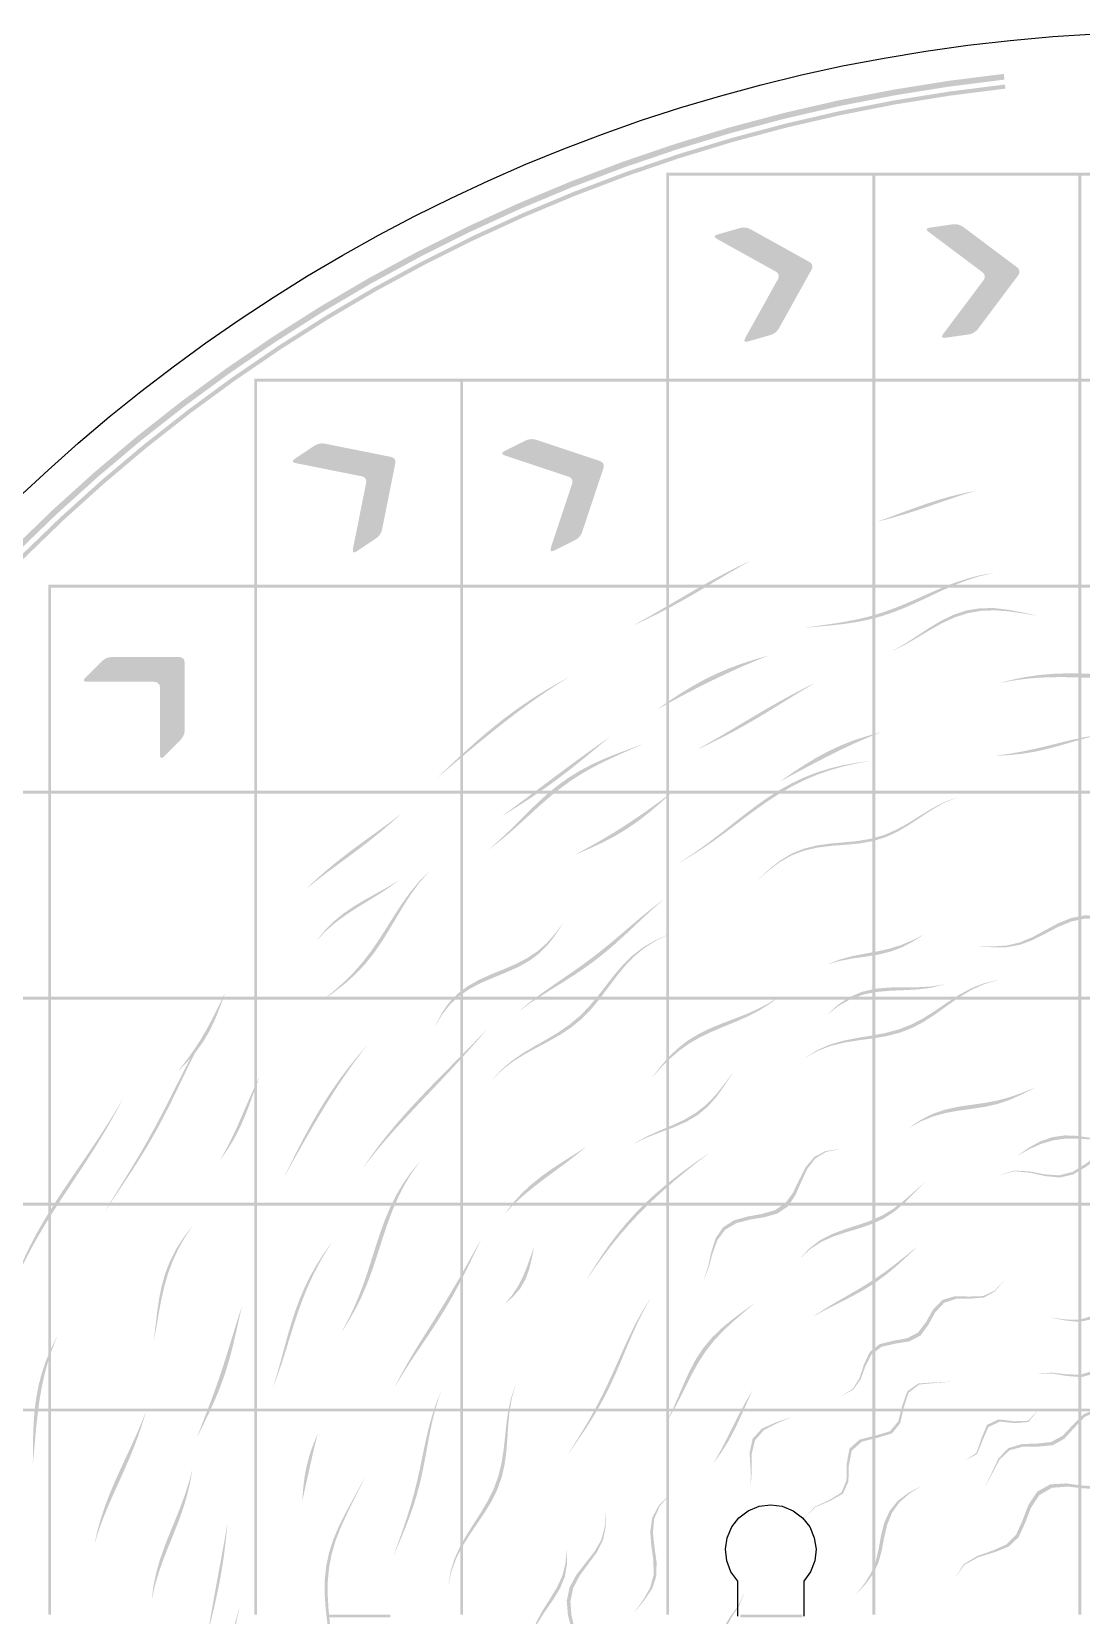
# Model space of a CAD drawing. Header units: millimetres. Extents: x 0 to 382, y 0 to 382.
# Drawn here: x 60.7 to 179.6, y 202.9 to 382.4 of the extents above; entities that cross this region are included whole.
import ezdxf

# ---------------------------------------------------------------- set-up
doc = ezdxf.new("R2010")
doc.units = ezdxf.units.MM
doc.layers.add('CUT', color=1, linetype='Continuous')
doc.layers.add('RASTER', color=7, linetype='Continuous')

msp = doc.modelspace()

# ---------------------------------------------------------------- hatches: boundary and pattern name
at = {"layer": 'RASTER'}
for points in [[(4.649, 211.422), (5.443, 217.723), (6.449, 223.992), (7.667, 230.224), (9.095, 236.411), (10.732, 242.547), (12.575, 248.623), (14.623, 254.634), (16.873, 260.572), (19.323, 266.43), (21.97, 272.202), (24.811, 277.881), (27.842, 283.461), (31.06, 288.935), (34.462, 294.296), (38.043, 299.54), (41.8, 304.659), (45.728, 309.649), (49.822, 314.502), (54.079, 319.214), (58.492, 323.78), (63.058, 328.193), (67.77, 332.45), (72.623, 336.544), (77.613, 340.472), (82.732, 344.229), (87.976, 347.81), (93.337, 351.212), (98.811, 354.43), (104.391, 357.461), (110.07, 360.302), (115.842, 362.949), (121.7, 365.399), (127.638, 367.649), (133.649, 369.697), (139.725, 371.54), (145.861, 373.177), (152.048, 374.605), (158.28, 375.823), (164.549, 376.829), (170.85, 377.623), (170.92, 376.973), (164.642, 376.182), (158.394, 375.179), (152.184, 373.966), (146.018, 372.543), (139.904, 370.912), (133.849, 369.075), (127.859, 367.034), (121.942, 364.791), (116.104, 362.35), (110.353, 359.712), (104.693, 356.882), (99.133, 353.861), (93.678, 350.654), (88.335, 347.264), (83.11, 343.695), (78.008, 339.952), (73.036, 336.037), (68.2, 331.957), (63.504, 327.716), (58.954, 323.318), (54.556, 318.768), (50.315, 314.072), (46.235, 309.236), (42.32, 304.264), (38.577, 299.162), (35.008, 293.937), (31.618, 288.594), (28.411, 283.139), (25.39, 277.579), (22.56, 271.919), (19.922, 266.168), (17.481, 260.33), (15.238, 254.413), (13.197, 248.423), (11.36, 242.368), (9.729, 236.254), (8.306, 230.088), (7.093, 223.878), (6.09, 217.63), (5.299, 211.352)], [(5.856, 211.291), (6.645, 217.55), (7.644, 223.78), (8.854, 229.971), (10.273, 236.118), (11.899, 242.214), (13.731, 248.251), (15.766, 254.223), (18.001, 260.122), (20.435, 265.943), (23.065, 271.677), (25.887, 277.32), (28.899, 282.863), (32.096, 288.302), (35.476, 293.629), (39.034, 298.838), (42.767, 303.925), (46.669, 308.882), (50.737, 313.704), (54.966, 318.385), (59.351, 322.921), (63.887, 327.306), (68.568, 331.535), (73.39, 335.603), (78.347, 339.505), (83.434, 343.238), (88.643, 346.796), (93.97, 350.176), (99.409, 353.373), (104.952, 356.385), (110.595, 359.207), (116.329, 361.837), (122.15, 364.271), (128.049, 366.506), (134.021, 368.541), (140.058, 370.373), (146.154, 371.999), (152.301, 373.418), (158.492, 374.628), (164.722, 375.627), (170.981, 376.416), (171.031, 375.951), (164.788, 375.165), (158.574, 374.168), (152.398, 372.961), (146.266, 371.546), (140.186, 369.924), (134.164, 368.097), (128.207, 366.067), (122.323, 363.837), (116.517, 361.409), (110.797, 358.786), (105.168, 355.971), (99.639, 352.967), (94.214, 349.777), (88.9, 346.406), (83.703, 342.857), (78.63, 339.134), (73.685, 335.241), (68.875, 331.183), (64.205, 326.965), (59.681, 322.591), (55.307, 318.067), (51.089, 313.397), (47.031, 308.587), (43.138, 303.642), (39.415, 298.569), (35.866, 293.372), (32.495, 288.058), (29.305, 282.633), (26.301, 277.104), (23.486, 271.475), (20.863, 265.755), (18.435, 259.949), (16.205, 254.065), (14.175, 248.108), (12.348, 242.086), (10.726, 236.006), (9.311, 229.874), (8.104, 223.698), (7.107, 217.484), (6.321, 211.241)], [(132.598, 366.424), (156.274, 366.424), (156.274, 366.098), (132.598, 366.098)], [(155.948, 366.424), (179.624, 366.424), (179.624, 366.098), (155.948, 366.098)], [(179.298, 366.424), (202.648, 366.424), (202.648, 366.098), (179.298, 366.098)], [(132.598, 366.098), (132.924, 366.098), (132.924, 343.074), (132.598, 343.074)], [(155.948, 366.098), (156.274, 366.098), (156.274, 343.074), (155.948, 343.074)], [(179.298, 366.098), (179.624, 366.098), (179.624, 343.074), (179.298, 343.074)], [(138.377, 358.897), (138.244, 358.979), (138.151, 359.057), (138.099, 359.131), (138.086, 359.2), (138.114, 359.264), (138.182, 359.324), (138.29, 359.379), (138.438, 359.429), (140.908, 360.135), (141.075, 360.175), (141.241, 360.198), (141.404, 360.204), (141.566, 360.194), (141.726, 360.167), (141.884, 360.124), (142.04, 360.064), (142.194, 359.987), (148.763, 356.337), (148.901, 356.248), (149.01, 356.15), (149.088, 356.044), (149.137, 355.929), (149.156, 355.806), (149.146, 355.674), (149.105, 355.534), (149.035, 355.385), (145.386, 348.816), (145.295, 348.669), (145.195, 348.536), (145.084, 348.416), (144.962, 348.308), (144.83, 348.214), (144.688, 348.133), (144.535, 348.066), (144.372, 348.011), (141.902, 347.305), (141.75, 347.27), (141.629, 347.259), (141.54, 347.274), (141.482, 347.314), (141.456, 347.379), (141.462, 347.469), (141.5, 347.585), (141.569, 347.725), (145.218, 354.294), (145.289, 354.443), (145.329, 354.584), (145.34, 354.715), (145.32, 354.839), (145.271, 354.954), (145.193, 355.06), (145.084, 355.158), (144.946, 355.247)], [(162.369, 359.68), (162.249, 359.78), (162.168, 359.87), (162.125, 359.95), (162.122, 360.02), (162.159, 360.08), (162.234, 360.13), (162.349, 360.17), (162.502, 360.2), (165.045, 360.563), (165.216, 360.58), (165.384, 360.58), (165.547, 360.564), (165.705, 360.532), (165.86, 360.484), (166.01, 360.419), (166.157, 360.339), (166.299, 360.242), (172.311, 355.733), (172.436, 355.626), (172.53, 355.514), (172.593, 355.398), (172.626, 355.277), (172.628, 355.153), (172.6, 355.024), (172.541, 354.89), (172.451, 354.752), (167.942, 348.74), (167.833, 348.607), (167.715, 348.489), (167.588, 348.385), (167.453, 348.295), (167.31, 348.22), (167.158, 348.159), (166.997, 348.113), (166.828, 348.081), (164.286, 347.717), (164.13, 347.703), (164.009, 347.709), (163.922, 347.736), (163.871, 347.783), (163.854, 347.851), (163.872, 347.94), (163.925, 348.049), (164.012, 348.179), (168.521, 354.191), (168.611, 354.329), (168.67, 354.462), (168.699, 354.591), (168.697, 354.716), (168.664, 354.837), (168.6, 354.953), (168.506, 355.064), (168.381, 355.171)], [(85.898, 343.074), (109.574, 343.074), (109.574, 342.748), (85.898, 342.748)], [(109.248, 343.074), (132.924, 343.074), (132.924, 342.748), (109.248, 342.748)], [(132.598, 343.074), (156.274, 343.074), (156.274, 342.748), (132.598, 342.748)], [(155.948, 343.074), (179.624, 343.074), (179.624, 342.748), (155.948, 342.748)], [(179.298, 343.074), (202.648, 343.074), (202.648, 342.748), (179.298, 342.748)], [(85.898, 342.748), (86.224, 342.748), (86.224, 319.724), (85.898, 319.724)], [(109.248, 342.748), (109.574, 342.748), (109.574, 319.724), (109.248, 319.724)], [(132.598, 342.748), (132.924, 342.748), (132.924, 319.724), (132.598, 319.724)], [(155.948, 342.748), (156.274, 342.748), (156.274, 319.724), (155.948, 319.724)], [(179.298, 342.748), (179.624, 342.748), (179.624, 319.724), (179.298, 319.724)], [(90.652, 333.495), (90.5, 333.533), (90.387, 333.579), (90.315, 333.633), (90.282, 333.695), (90.289, 333.765), (90.335, 333.842), (90.422, 333.928), (90.547, 334.021), (92.685, 335.446), (92.832, 335.534), (92.983, 335.607), (93.136, 335.663), (93.293, 335.703), (93.454, 335.726), (93.617, 335.733), (93.784, 335.723), (93.954, 335.697), (101.323, 334.223), (101.482, 334.18), (101.615, 334.12), (101.723, 334.043), (101.804, 333.948), (101.86, 333.837), (101.89, 333.708), (101.894, 333.562), (101.873, 333.399), (100.399, 326.03), (100.358, 325.863), (100.302, 325.705), (100.233, 325.556), (100.15, 325.417), (100.053, 325.288), (99.942, 325.167), (99.818, 325.056), (99.679, 324.954), (97.542, 323.529), (97.407, 323.449), (97.295, 323.402), (97.206, 323.389), (97.139, 323.41), (97.094, 323.464), (97.073, 323.552), (97.073, 323.673), (97.096, 323.828), (98.57, 331.197), (98.591, 331.36), (98.587, 331.506), (98.557, 331.635), (98.501, 331.746), (98.42, 331.841), (98.312, 331.918), (98.179, 331.978), (98.02, 332.021)], [(114.336, 334.356), (114.19, 334.413), (114.085, 334.473), (114.02, 334.535), (113.995, 334.601), (114.01, 334.669), (114.066, 334.74), (114.162, 334.814), (114.298, 334.891), (116.596, 336.04), (116.753, 336.11), (116.911, 336.163), (117.071, 336.199), (117.232, 336.219), (117.394, 336.222), (117.557, 336.209), (117.721, 336.178), (117.887, 336.131), (125.016, 333.755), (125.168, 333.693), (125.293, 333.616), (125.39, 333.526), (125.459, 333.423), (125.501, 333.305), (125.514, 333.173), (125.501, 333.028), (125.459, 332.869), (123.083, 325.74), (123.021, 325.579), (122.947, 325.429), (122.86, 325.291), (122.76, 325.163), (122.648, 325.046), (122.523, 324.94), (122.385, 324.846), (122.235, 324.762), (119.937, 323.613), (119.794, 323.55), (119.677, 323.518), (119.587, 323.516), (119.523, 323.544), (119.485, 323.603), (119.475, 323.693), (119.49, 323.813), (119.532, 323.964), (121.909, 331.094), (121.95, 331.253), (121.964, 331.398), (121.95, 331.53), (121.909, 331.647), (121.839, 331.751), (121.743, 331.841), (121.618, 331.917), (121.466, 331.98)], [(156.58, 326.896), (157.931, 327.38), (159.281, 327.881), (160.635, 328.38), (161.997, 328.86), (163.37, 329.307), (164.755, 329.707), (166.153, 330.053), (167.562, 330.342), (167.565, 330.324), (166.179, 329.907), (164.804, 329.452), (163.436, 328.98), (162.072, 328.509), (160.707, 328.054), (159.34, 327.628), (157.966, 327.235), (156.585, 326.878)], [(128.981, 315.179), (130.275, 315.894), (131.561, 316.629), (132.844, 317.376), (134.128, 318.13), (135.415, 318.882), (136.711, 319.626), (138.018, 320.352), (139.337, 321.057), (140.672, 321.732), (142.022, 322.376), (142.028, 322.358), (140.715, 321.621), (139.415, 320.862), (138.125, 320.092), (136.839, 319.324), (135.553, 318.568), (134.262, 317.832), (132.962, 317.121), (131.651, 316.44), (130.327, 315.787), (128.989, 315.162)], [(62.548, 319.724), (86.224, 319.724), (86.224, 319.398), (62.548, 319.398)], [(85.898, 319.724), (109.574, 319.724), (109.574, 319.398), (85.898, 319.398)], [(109.248, 319.724), (132.924, 319.724), (132.924, 319.398), (109.248, 319.398)], [(132.598, 319.724), (156.274, 319.724), (156.274, 319.398), (132.598, 319.398)], [(148.382, 314.854), (149.858, 315.067), (151.33, 315.275), (152.788, 315.506), (154.228, 315.785), (155.645, 316.129), (157.041, 316.548), (158.419, 317.039), (159.785, 317.591), (161.146, 318.185), (162.51, 318.794), (163.883, 319.388), (165.273, 319.934), (166.683, 320.405), (168.115, 320.779), (169.569, 321.04), (169.572, 321.022), (168.132, 320.685), (166.715, 320.24), (165.319, 319.704), (163.944, 319.103), (162.583, 318.466), (161.231, 317.828), (159.878, 317.219), (158.516, 316.667), (157.138, 316.193), (155.737, 315.806), (154.31, 315.506), (152.857, 315.282), (151.381, 315.115), (149.888, 314.977), (148.388, 314.836)], [(155.948, 319.724), (179.624, 319.724), (179.624, 319.398), (155.948, 319.398)], [(179.298, 319.724), (202.648, 319.724), (202.648, 319.398), (179.298, 319.398)], [(62.548, 319.398), (62.874, 319.398), (62.874, 296.374), (62.548, 296.374)], [(85.898, 319.398), (86.224, 319.398), (86.224, 296.374), (85.898, 296.374)], [(109.248, 319.398), (109.574, 319.398), (109.574, 296.374), (109.248, 296.374)], [(132.598, 319.398), (132.924, 319.398), (132.924, 296.374), (132.598, 296.374)], [(155.948, 319.398), (156.274, 319.398), (156.274, 296.374), (155.948, 296.374)], [(179.298, 319.398), (179.624, 319.398), (179.624, 296.374), (179.298, 296.374)], [(158.271, 312.251), (159.64, 313.023), (160.994, 313.898), (162.355, 314.796), (163.744, 315.631), (165.176, 316.322), (166.657, 316.806), (168.187, 317.053), (169.755, 317.066), (171.348, 316.886), (172.949, 316.579), (174.542, 316.23), (174.545, 316.212), (172.964, 316.473), (171.378, 316.7), (169.798, 316.814), (168.241, 316.754), (166.72, 316.483), (165.243, 315.999), (163.809, 315.334), (162.413, 314.547), (161.038, 313.715), (159.667, 312.919), (158.276, 312.233)], [(66.996, 308.712), (66.84, 308.719), (66.721, 308.743), (66.639, 308.781), (66.595, 308.835), (66.588, 308.905), (66.618, 308.99), (66.686, 309.091), (66.791, 309.207), (68.607, 311.023), (68.734, 311.139), (68.868, 311.24), (69.007, 311.325), (69.154, 311.395), (69.306, 311.449), (69.466, 311.487), (69.631, 311.511), (69.803, 311.518), (77.318, 311.518), (77.482, 311.508), (77.624, 311.475), (77.745, 311.42), (77.843, 311.343), (77.92, 311.245), (77.975, 311.124), (78.007, 310.982), (78.018, 310.818), (78.018, 303.303), (78.011, 303.131), (77.987, 302.966), (77.949, 302.807), (77.895, 302.654), (77.825, 302.508), (77.74, 302.368), (77.639, 302.234), (77.523, 302.107), (75.707, 300.291), (75.591, 300.186), (75.49, 300.118), (75.405, 300.088), (75.335, 300.095), (75.281, 300.139), (75.242, 300.221), (75.219, 300.34), (75.212, 300.496), (75.212, 308.011), (75.201, 308.175), (75.168, 308.318), (75.113, 308.438), (75.036, 308.536), (74.938, 308.613), (74.817, 308.668), (74.675, 308.701), (74.511, 308.712)], [(131.672, 305.655), (132.935, 306.543), (134.222, 307.396), (135.537, 308.2), (136.884, 308.943), (138.264, 309.618), (139.676, 310.223), (141.117, 310.758), (142.582, 311.231), (144.065, 311.649), (144.072, 311.632), (142.649, 311.067), (141.239, 310.467), (139.843, 309.838), (138.458, 309.185), (137.082, 308.512), (135.717, 307.821), (134.361, 307.112), (133.015, 306.385), (131.681, 305.638)], [(106.701, 297.898), (107.737, 298.884), (108.78, 299.865), (109.834, 300.837), (110.902, 301.795), (111.987, 302.734), (113.092, 303.65), (114.219, 304.539), (115.368, 305.397), (116.54, 306.223), (117.735, 307.015), (118.953, 307.771), (120.191, 308.493), (121.449, 309.181), (121.459, 309.165), (120.241, 308.412), (119.041, 307.629), (117.859, 306.82), (116.693, 305.986), (115.543, 305.132), (114.407, 304.26), (113.284, 303.374), (112.171, 302.475), (111.068, 301.567), (109.971, 300.652), (108.881, 299.732), (107.795, 298.809), (106.713, 297.883)], [(170.489, 308.607), (171.933, 308.979), (173.393, 309.272), (174.866, 309.482), (176.35, 309.61), (177.84, 309.666), (179.333, 309.664), (180.826, 309.623), (182.316, 309.563), (183.801, 309.504), (185.283, 309.461), (186.76, 309.448), (188.234, 309.471), (189.708, 309.529), (191.183, 309.617), (191.183, 309.598), (189.709, 309.409), (188.239, 309.255), (186.771, 309.146), (185.301, 309.087), (183.828, 309.076), (182.35, 309.103), (180.867, 309.152), (179.379, 309.204), (177.888, 309.24), (176.396, 309.238), (174.907, 309.182), (173.425, 309.059), (171.952, 308.861), (170.492, 308.589)], [(136.21, 301.102), (137.508, 301.834), (138.8, 302.585), (140.09, 303.349), (141.381, 304.12), (142.677, 304.89), (143.981, 305.653), (145.296, 306.404), (146.623, 307.136), (147.964, 307.846), (149.319, 308.53), (149.326, 308.512), (148.008, 307.727), (146.704, 306.926), (145.408, 306.123), (144.115, 305.328), (142.821, 304.551), (141.522, 303.798), (140.215, 303.075), (138.896, 302.382), (137.563, 301.72), (136.218, 301.085)], [(112.55, 289.77), (113.674, 290.761), (114.767, 291.794), (115.843, 292.857), (116.918, 293.931), (118.01, 294.99), (119.136, 296.011), (120.308, 296.97), (121.537, 297.85), (122.823, 298.641), (124.162, 299.346), (125.545, 299.974), (126.957, 300.544), (128.382, 301.08), (129.804, 301.609), (129.813, 301.593), (128.438, 300.982), (127.059, 300.37), (125.69, 299.733), (124.345, 299.05), (123.036, 298.305), (121.772, 297.489), (120.553, 296.603), (119.379, 295.656), (118.24, 294.664), (117.122, 293.648), (116.011, 292.631), (114.889, 291.633), (113.743, 290.672), (112.562, 289.756)], [(114.103, 293.587), (115.301, 294.465), (116.492, 295.351), (117.681, 296.242), (118.87, 297.135), (120.062, 298.026), (121.258, 298.914), (122.46, 299.798), (123.668, 300.677), (124.881, 301.55), (126.101, 302.418), (126.111, 302.402), (124.951, 301.434), (123.794, 300.471), (122.633, 299.524), (121.464, 298.597), (120.282, 297.696), (119.084, 296.822), (117.867, 295.976), (116.632, 295.156), (115.381, 294.356), (114.115, 293.572)], [(145.58, 297.48), (146.878, 298.383), (148.199, 299.256), (149.549, 300.075), (150.934, 300.823), (152.354, 301.488), (153.809, 302.063), (155.294, 302.549), (156.805, 302.953), (156.811, 302.935), (155.354, 302.363), (153.919, 301.735), (152.502, 301.067), (151.1, 300.371), (149.709, 299.658), (148.327, 298.934), (146.953, 298.202), (145.587, 297.462)], [(169.939, 300.345), (171.397, 300.542), (172.846, 300.789), (174.286, 301.088), (175.723, 301.429), (177.161, 301.79), (178.605, 302.14), (180.059, 302.447), (181.522, 302.682), (181.524, 302.664), (180.072, 302.307), (178.633, 301.898), (177.2, 301.481), (175.77, 301.097), (174.334, 300.78), (172.886, 300.549), (171.422, 300.404), (169.942, 300.326)], [(134.119, 288.256), (135.395, 289.071), (136.644, 289.938), (137.873, 290.85), (139.092, 291.796), (140.31, 292.76), (141.538, 293.722), (142.786, 294.664), (144.063, 295.562), (145.375, 296.4), (146.728, 297.159), (148.121, 297.827), (149.556, 298.396), (151.029, 298.865), (152.535, 299.236), (154.066, 299.52), (155.614, 299.73), (155.62, 299.713), (154.092, 299.443), (152.582, 299.102), (151.098, 298.679), (149.646, 298.166), (148.229, 297.56), (146.85, 296.866), (145.509, 296.092), (144.204, 295.251), (142.928, 294.36), (141.676, 293.437), (140.438, 292.503), (139.205, 291.577), (137.966, 290.676), (136.712, 289.813), (135.435, 289), (134.129, 288.24)], [(39.198, 296.374), (62.874, 296.374), (62.874, 296.048), (39.198, 296.048)], [(62.548, 296.374), (86.224, 296.374), (86.224, 296.048), (62.548, 296.048)], [(85.898, 296.374), (109.574, 296.374), (109.574, 296.048), (85.898, 296.048)], [(109.248, 296.374), (132.924, 296.374), (132.924, 296.048), (109.248, 296.048)], [(132.598, 296.374), (156.274, 296.374), (156.274, 296.048), (132.598, 296.048)], [(155.948, 296.374), (179.624, 296.374), (179.624, 296.048), (155.948, 296.048)], [(179.298, 296.374), (202.648, 296.374), (202.648, 296.048), (179.298, 296.048)], [(62.548, 296.048), (62.874, 296.048), (62.874, 273.024), (62.548, 273.024)], [(85.898, 296.048), (86.224, 296.048), (86.224, 273.024), (85.898, 273.024)], [(109.248, 296.048), (109.574, 296.048), (109.574, 273.024), (109.248, 273.024)], [(122.366, 289.181), (123.782, 289.947), (125.177, 290.736), (126.55, 291.555), (127.901, 292.406), (129.233, 293.289), (130.548, 294.203), (131.852, 295.144), (133.15, 296.106), (133.159, 296.089), (131.94, 294.99), (130.706, 293.935), (129.44, 292.946), (128.13, 292.039), (126.767, 291.218), (125.349, 290.477), (123.882, 289.8), (122.376, 289.166)], [(132.598, 296.048), (132.924, 296.048), (132.924, 273.024), (132.598, 273.024)], [(143.065, 286.333), (144.218, 287.427), (145.438, 288.409), (146.753, 289.209), (148.168, 289.792), (149.669, 290.166), (151.227, 290.381), (152.803, 290.52), (154.359, 290.676), (155.867, 290.935), (157.312, 291.356), (158.698, 291.956), (160.043, 292.706), (161.373, 293.537), (162.719, 294.358), (164.105, 295.073), (165.547, 295.603), (165.551, 295.585), (164.124, 295), (162.754, 294.233), (161.424, 293.364), (160.109, 292.491), (158.778, 291.708), (157.404, 291.084), (155.968, 290.649), (154.466, 290.385), (152.912, 290.236), (151.334, 290.115), (149.77, 289.926), (148.257, 289.587), (146.827, 289.045), (145.494, 288.292), (144.251, 287.359), (143.073, 286.317)], [(155.948, 296.048), (156.274, 296.048), (156.274, 273.024), (155.948, 273.024)], [(179.298, 296.048), (179.624, 296.048), (179.624, 273.024), (179.298, 273.024)], [(91.866, 285.329), (92.958, 286.353), (94.083, 287.34), (95.239, 288.292), (96.421, 289.215), (97.62, 290.114), (98.829, 290.996), (100.039, 291.872), (101.241, 292.751), (102.428, 293.644), (102.44, 293.629), (101.332, 292.648), (100.201, 291.692), (99.046, 290.761), (97.868, 289.851), (96.672, 288.955), (95.464, 288.064), (94.255, 287.169), (93.056, 286.257), (91.88, 285.316)], [(93.022, 279.452), (93.916, 280.557), (94.922, 281.561), (96.031, 282.463), (97.226, 283.276), (98.48, 284.022), (99.757, 284.732), (101.024, 285.441), (102.249, 286.183), (102.262, 286.17), (101.117, 285.344), (99.918, 284.567), (98.688, 283.812), (97.454, 283.053), (96.244, 282.258), (95.089, 281.403), (94.014, 280.467), (93.035, 279.44)], [(93.617, 272.592), (94.849, 273.596), (96.027, 274.637), (97.135, 275.735), (98.164, 276.902), (99.119, 278.142), (100.014, 279.444), (100.873, 280.791), (101.727, 282.156), (102.605, 283.508), (103.54, 284.814), (104.554, 286.044), (105.663, 287.175), (105.676, 287.161), (104.632, 285.958), (103.682, 284.662), (102.804, 283.301), (101.97, 281.909), (101.146, 280.52), (100.299, 279.167), (99.398, 277.877), (98.419, 276.667), (97.348, 275.543), (96.184, 274.499), (94.937, 273.52), (93.632, 272.58)], [(116.016, 271.485), (117.155, 272.412), (118.333, 273.294), (119.533, 274.143), (120.743, 274.976), (121.949, 275.807), (123.14, 276.652), (124.31, 277.521), (125.458, 278.418), (126.585, 279.344), (127.701, 280.291), (128.814, 281.247), (129.937, 282.195), (131.081, 283.119), (132.257, 284), (132.267, 283.984), (131.143, 283.025), (130.049, 282.028), (128.974, 281.015), (127.903, 280.007), (126.821, 279.022), (125.716, 278.075), (124.58, 277.172), (123.408, 276.316), (122.201, 275.498), (120.967, 274.709), (119.717, 273.93), (118.466, 273.143), (117.231, 272.329), (116.029, 271.471)], [(167.993, 278.773), (169.599, 278.718), (171.155, 278.814), (172.649, 279.161), (174.095, 279.766), (175.524, 280.538), (176.969, 281.316), (178.456, 281.924), (179.994, 282.232), (181.571, 282.201), (183.166, 281.893), (184.755, 281.454), (186.323, 281.063), (187.867, 280.876), (187.868, 280.857), (186.328, 280.958), (184.768, 281.266), (183.189, 281.633), (181.604, 281.884), (180.037, 281.875), (178.509, 281.546), (177.028, 280.939), (175.586, 280.183), (174.156, 279.453), (172.703, 278.906), (171.197, 278.63), (169.624, 278.615), (167.998, 278.755)], [(106.47, 269.817), (107.142, 271.14), (107.964, 272.33), (108.957, 273.359), (110.111, 274.223), (111.398, 274.941), (112.768, 275.556), (114.163, 276.125), (115.527, 276.711), (116.81, 277.373), (117.982, 278.154), (119.033, 279.078), (119.975, 280.139), (120.84, 281.308), (120.852, 281.293), (120.054, 280.04), (119.177, 278.902), (118.185, 277.913), (117.063, 277.079), (115.817, 276.383), (114.474, 275.781), (113.083, 275.216), (111.699, 274.624), (110.382, 273.946), (109.18, 273.136), (108.127, 272.172), (107.233, 271.053), (106.484, 269.804)], [(112.919, 263.656), (113.944, 264.773), (115.103, 265.758), (116.371, 266.63), (117.702, 267.423), (119.048, 268.187), (120.358, 268.974), (121.596, 269.83), (122.743, 270.785), (123.797, 271.85), (124.779, 273.009), (125.726, 274.228), (126.68, 275.453), (127.686, 276.628), (128.779, 277.698), (129.98, 278.625), (131.293, 279.392), (132.701, 280.007), (132.711, 279.992), (131.341, 279.321), (130.067, 278.501), (128.903, 277.526), (127.845, 276.414), (126.87, 275.205), (125.941, 273.955), (125.014, 272.72), (124.043, 271.555), (122.993, 270.494), (121.843, 269.551), (120.592, 268.717), (119.261, 267.959), (117.887, 267.231), (116.52, 266.479), (115.211, 265.652), (114.006, 264.713), (112.933, 263.643)], [(150.995, 276.723), (152.305, 277.245), (153.678, 277.616), (155.085, 277.891), (156.49, 278.146), (157.866, 278.455), (159.197, 278.869), (160.483, 279.406), (161.739, 280.043), (161.745, 280.025), (160.535, 279.256), (159.292, 278.608), (157.993, 278.121), (156.632, 277.789), (155.222, 277.562), (153.789, 277.361), (152.37, 277.1), (151.003, 276.706)], [(148.377, 266.12), (149.707, 266.962), (151.152, 267.593), (152.686, 268.035), (154.272, 268.345), (155.865, 268.605), (157.426, 268.899), (158.928, 269.302), (160.362, 269.86), (161.736, 270.578), (163.073, 271.425), (164.404, 272.333), (165.76, 273.213), (167.167, 273.976), (168.638, 274.549), (170.173, 274.893), (170.178, 274.874), (168.664, 274.455), (167.215, 273.81), (165.832, 272.982), (164.498, 272.048), (163.187, 271.098), (161.867, 270.224), (160.506, 269.492), (159.078, 268.937), (157.576, 268.552), (156.008, 268.29), (154.401, 268.075), (152.794, 267.819), (151.232, 267.44), (149.754, 266.877), (148.386, 266.103)], [(39.198, 273.024), (62.874, 273.024), (62.874, 272.698), (39.198, 272.698)], [(62.548, 273.024), (86.224, 273.024), (86.224, 272.698), (62.548, 272.698)], [(77.32, 264.676), (78.231, 265.813), (79.076, 266.99), (79.859, 268.209), (80.587, 269.469), (81.272, 270.763), (81.928, 272.084), (82.573, 273.42), (82.588, 273.409), (82.071, 271.977), (81.52, 270.583), (80.895, 269.25), (80.169, 267.994), (79.33, 266.818), (78.379, 265.714), (77.335, 264.666)], [(85.898, 273.024), (109.574, 273.024), (109.574, 272.698), (85.898, 272.698)], [(109.248, 273.024), (132.924, 273.024), (132.924, 272.698), (109.248, 272.698)], [(131.048, 263.93), (131.939, 265.09), (132.891, 266.189), (133.929, 267.188), (135.064, 268.063), (136.292, 268.809), (137.593, 269.441), (138.941, 269.993), (140.301, 270.508), (141.644, 271.034), (142.946, 271.613), (144.196, 272.272), (145.395, 273.02), (145.404, 273.004), (144.258, 272.165), (143.06, 271.422), (141.805, 270.773), (140.501, 270.195), (139.168, 269.649), (137.834, 269.089), (136.53, 268.472), (135.283, 267.762), (134.114, 266.942), (133.028, 266.013), (132.017, 264.993), (131.06, 263.915)], [(132.598, 273.024), (156.274, 273.024), (156.274, 272.698), (132.598, 272.698)], [(150.915, 271.056), (152.08, 272.118), (153.359, 272.968), (154.759, 273.565), (156.263, 273.912), (157.839, 274.057), (159.444, 274.082), (161.037, 274.087), (162.582, 274.174), (164.06, 274.42), (164.066, 274.403), (162.63, 274.034), (161.125, 273.843), (159.567, 273.76), (157.983, 273.696), (156.414, 273.554), (154.898, 273.25), (153.468, 272.732), (152.144, 271.985), (150.924, 271.039)], [(155.948, 273.024), (179.624, 273.024), (179.624, 272.698), (155.948, 272.698)], [(179.298, 273.024), (202.648, 273.024), (202.648, 272.698), (179.298, 272.698)], [(62.548, 272.698), (62.874, 272.698), (62.874, 249.674), (62.548, 249.674)], [(85.898, 272.698), (86.224, 272.698), (86.224, 249.674), (85.898, 249.674)], [(109.248, 272.698), (109.574, 272.698), (109.574, 249.674), (109.248, 249.674)], [(132.598, 272.698), (132.924, 272.698), (132.924, 249.674), (132.598, 249.674)], [(155.948, 272.698), (156.274, 272.698), (156.274, 249.674), (155.948, 249.674)], [(179.298, 272.698), (179.624, 272.698), (179.624, 249.674), (179.298, 249.674)], [(69.064, 248.816), (69.859, 250.13), (70.662, 251.436), (71.465, 252.739), (72.259, 254.043), (73.037, 255.354), (73.796, 256.674), (74.533, 258.006), (75.251, 259.35), (75.952, 260.706), (76.643, 262.07), (77.333, 263.439), (78.029, 264.808), (78.742, 266.17), (79.482, 267.519), (80.256, 268.847), (81.072, 270.149), (81.087, 270.138), (80.318, 268.804), (79.589, 267.445), (78.893, 266.07), (78.218, 264.685), (77.553, 263.299), (76.888, 261.918), (76.213, 260.548), (75.518, 259.193), (74.798, 257.854), (74.047, 256.534), (73.267, 255.229), (72.458, 253.938), (71.626, 252.656), (70.779, 251.377), (69.927, 250.097), (69.081, 248.808)], [(98.281, 253.704), (99.133, 254.934), (100.023, 256.137), (100.947, 257.314), (101.903, 258.466), (102.885, 259.594), (103.89, 260.702), (104.912, 261.792), (105.946, 262.869), (106.988, 263.936), (108.034, 264.996), (109.079, 266.053), (110.123, 267.11), (111.162, 268.17), (112.198, 269.232), (112.211, 269.219), (111.232, 268.103), (110.247, 266.994), (109.254, 265.894), (108.251, 264.802), (107.24, 263.718), (106.221, 262.638), (105.196, 261.56), (104.17, 260.479), (103.148, 259.39), (102.135, 258.29), (101.137, 257.174), (100.161, 256.038), (99.212, 254.879), (98.296, 253.694)], [(89.379, 252.781), (90.074, 254.191), (90.781, 255.599), (91.508, 257), (92.26, 258.388), (93.044, 259.759), (93.865, 261.108), (94.727, 262.431), (95.631, 263.724), (96.579, 264.986), (97.569, 266.215), (98.598, 267.411), (98.612, 267.4), (97.647, 266.152), (96.718, 264.877), (95.822, 263.579), (94.955, 262.262), (94.115, 260.928), (93.296, 259.583), (92.495, 258.228), (91.707, 256.868), (90.93, 255.504), (90.16, 254.138), (89.395, 252.771)], [(128.957, 256.378), (130.322, 257.15), (131.774, 257.806), (133.239, 258.421), (134.648, 259.079), (135.95, 259.849), (137.121, 260.774), (138.173, 261.86), (139.143, 263.073), (140.088, 264.346), (140.099, 264.331), (139.215, 262.973), (138.302, 261.688), (137.295, 260.55), (136.15, 259.599), (134.853, 258.833), (133.424, 258.206), (131.917, 257.645), (130.406, 257.059), (128.97, 256.365)], [(82.074, 254.594), (82.783, 255.844), (83.432, 257.132), (84.038, 258.45), (84.62, 259.789), (85.2, 261.135), (85.8, 262.475), (86.438, 263.796), (86.453, 263.785), (85.932, 262.385), (85.427, 260.985), (84.901, 259.608), (84.321, 258.272), (83.664, 256.99), (82.92, 255.762), (82.09, 254.584)], [(160.171, 258.193), (161.42, 259.04), (162.751, 259.718), (164.161, 260.206), (165.628, 260.53), (167.122, 260.755), (168.608, 260.964), (170.066, 261.235), (171.487, 261.613), (172.879, 262.1), (174.261, 262.653), (174.265, 262.635), (172.919, 261.946), (171.563, 261.338), (170.177, 260.866), (168.746, 260.536), (167.276, 260.309), (165.784, 260.107), (164.301, 259.847), (162.86, 259.454), (161.483, 258.895), (160.179, 258.176)], [(58.246, 239.298), (58.734, 240.715), (59.279, 242.111), (59.879, 243.486), (60.531, 244.838), (61.231, 246.167), (61.974, 247.475), (62.753, 248.763), (63.56, 250.033), (64.388, 251.289), (65.228, 252.534), (66.074, 253.772), (66.916, 255.006), (67.75, 256.24), (68.568, 257.479), (69.368, 258.725), (70.145, 259.982), (70.899, 261.251), (70.915, 261.241), (70.219, 259.94), (69.498, 258.653), (68.751, 257.38), (67.98, 256.119), (67.188, 254.866), (66.378, 253.619), (65.556, 252.375), (64.728, 251.128), (63.901, 249.875), (63.085, 248.613), (62.285, 247.339), (61.512, 246.048), (60.772, 244.738), (60.071, 243.409), (59.417, 242.058), (58.813, 240.685), (58.264, 239.291)], [(172.462, 255.039), (173.692, 255.905), (174.982, 256.619), (176.342, 257.096), (177.766, 257.296), (179.232, 257.241), (180.712, 257.005), (182.183, 256.699), (182.185, 256.681), (180.74, 256.83), (179.286, 256.941), (177.84, 256.928), (176.425, 256.73), (175.055, 256.324), (173.738, 255.734), (172.467, 255.022)], [(114.404, 248.558), (115.287, 249.703), (116.267, 250.772), (117.336, 251.762), (118.483, 252.68), (119.688, 253.535), (120.927, 254.346), (122.174, 255.133), (123.404, 255.922), (123.417, 255.909), (122.306, 255.012), (121.162, 254.135), (119.994, 253.268), (118.818, 252.396), (117.651, 251.504), (116.514, 250.575), (115.429, 249.593), (114.419, 248.547)], [(123.615, 241.018), (124.412, 242.33), (125.246, 243.619), (126.124, 244.88), (127.051, 246.105), (128.027, 247.289), (129.055, 248.43), (130.132, 249.525), (131.254, 250.573), (132.417, 251.576), (133.615, 252.538), (134.84, 253.463), (136.085, 254.357), (137.343, 255.229), (137.355, 255.214), (136.148, 254.285), (134.954, 253.337), (133.775, 252.367), (132.616, 251.371), (131.483, 250.346), (130.378, 249.289), (129.305, 248.199), (128.268, 247.075), (127.268, 245.919), (126.305, 244.73), (125.379, 243.514), (124.488, 242.271), (123.63, 241.007)], [(136.85, 240.97), (137.341, 242.443), (137.699, 244.083), (138.19, 245.635), (139.023, 246.866), (140.261, 247.664), (141.803, 248.098), (143.43, 248.389), (144.906, 248.818), (146.082, 249.601), (146.952, 250.791), (147.652, 252.248), (148.393, 253.698), (149.364, 254.85), (150.655, 255.525), (152.219, 255.739), (152.229, 255.723), (150.716, 255.428), (149.477, 254.678), (148.556, 253.459), (147.861, 251.954), (147.2, 250.455), (146.36, 249.24), (145.204, 248.447), (143.735, 248.023), (142.102, 247.753), (140.54, 247.353), (139.269, 246.602), (138.392, 245.428), (137.846, 243.938), (137.424, 242.364), (136.864, 240.957)], [(170.515, 252.862), (172.063, 253.309), (173.763, 253.207), (175.491, 252.881), (177.134, 252.767), (178.65, 253.16), (180.085, 254.043), (181.527, 255.089), (183.044, 255.851), (184.65, 256.015), (186.301, 255.583), (187.938, 254.877), (189.532, 254.348), (191.097, 254.324), (192.673, 254.817), (194.286, 255.518), (195.919, 255.977), (195.918, 255.958), (194.282, 255.434), (192.67, 254.67), (191.097, 254.119), (189.538, 254.093), (187.953, 254.58), (186.326, 255.257), (184.685, 255.669), (183.088, 255.5), (181.578, 254.746), (180.142, 253.72), (178.709, 252.869), (177.19, 252.518), (175.542, 252.683), (173.802, 253.066), (172.087, 253.229), (170.521, 252.844)], [(95.821, 235.07), (96.531, 236.378), (97.178, 237.715), (97.763, 239.084), (98.292, 240.485), (98.78, 241.916), (99.244, 243.369), (99.706, 244.833), (100.19, 246.296), (100.719, 247.741), (101.314, 249.155), (101.991, 250.523), (102.762, 251.834), (103.633, 253.078), (104.6, 254.251), (104.616, 254.24), (103.731, 253.008), (102.942, 251.711), (102.245, 250.355), (101.631, 248.951), (101.085, 247.512), (100.588, 246.054), (100.117, 244.592), (99.648, 243.139), (99.158, 241.708), (98.625, 240.308), (98.034, 238.944), (97.373, 237.618), (96.64, 236.326), (95.838, 235.063)], [(147.83, 243.432), (148.862, 244.534), (150.062, 245.429), (151.408, 246.121), (152.847, 246.66), (154.313, 247.129), (155.742, 247.623), (157.089, 248.225), (158.34, 248.98), (159.513, 249.885), (160.649, 250.886), (161.799, 251.895), (161.807, 251.878), (160.708, 250.769), (159.624, 249.678), (158.498, 248.701), (157.284, 247.897), (155.961, 247.273), (154.541, 246.783), (153.064, 246.346), (151.595, 245.861), (150.203, 245.242), (148.943, 244.431), (147.842, 243.418)], [(39.198, 249.674), (62.874, 249.674), (62.874, 249.348), (39.198, 249.348)], [(62.548, 249.674), (86.224, 249.674), (86.224, 249.348), (62.548, 249.348)], [(85.898, 249.674), (109.574, 249.674), (109.574, 249.348), (85.898, 249.348)], [(109.248, 249.674), (132.924, 249.674), (132.924, 249.348), (109.248, 249.348)], [(132.598, 249.674), (156.274, 249.674), (156.274, 249.348), (132.598, 249.348)], [(155.948, 249.674), (179.624, 249.674), (179.624, 249.348), (155.948, 249.348)], [(179.298, 249.674), (202.648, 249.674), (202.648, 249.348), (179.298, 249.348)], [(62.548, 249.348), (62.874, 249.348), (62.874, 226.324), (62.548, 226.324)], [(85.898, 249.348), (86.224, 249.348), (86.224, 226.324), (85.898, 226.324)], [(109.248, 249.348), (109.574, 249.348), (109.574, 226.324), (109.248, 226.324)], [(132.598, 249.348), (132.924, 249.348), (132.924, 226.324), (132.598, 226.324)], [(155.948, 249.348), (156.274, 249.348), (156.274, 226.324), (155.948, 226.324)], [(179.298, 249.348), (179.624, 249.348), (179.624, 226.324), (179.298, 226.324)], [(74.532, 234.14), (74.707, 235.671), (74.885, 237.212), (75.107, 238.745), (75.413, 240.251), (75.835, 241.716), (76.391, 243.124), (77.086, 244.47), (77.912, 245.751), (78.844, 246.974), (78.861, 246.966), (78.02, 245.699), (77.276, 244.381), (76.641, 243.011), (76.119, 241.591), (75.699, 240.13), (75.361, 238.64), (75.079, 237.135), (74.819, 235.628), (74.549, 234.133)], [(88.061, 228.81), (88.481, 230.211), (88.877, 231.624), (89.261, 233.047), (89.651, 234.473), (90.064, 235.894), (90.518, 237.303), (91.028, 238.689), (91.606, 240.047), (92.258, 241.369), (92.985, 242.653), (93.78, 243.898), (94.633, 245.107), (94.65, 245.098), (93.869, 243.85), (93.142, 242.57), (92.476, 241.259), (91.871, 239.917), (91.323, 238.549), (90.825, 237.162), (90.363, 235.762), (89.922, 234.357), (89.487, 232.954), (89.043, 231.559), (88.576, 230.175), (88.078, 228.803)], [(101.862, 228.867), (102.547, 230.184), (103.272, 231.478), (104.028, 232.753), (104.803, 234.014), (105.588, 235.266), (106.372, 236.514), (107.148, 237.763), (107.91, 239.017), (108.657, 240.279), (109.39, 241.55), (110.111, 242.831), (110.826, 244.117), (111.543, 245.407), (111.558, 245.397), (110.919, 244.056), (110.278, 242.724), (109.624, 241.406), (108.947, 240.106), (108.24, 238.827), (107.5, 237.567), (106.727, 236.324), (105.926, 235.092), (105.106, 233.864), (104.276, 232.634), (103.452, 231.395), (102.649, 230.139), (101.88, 228.86)], [(114.336, 238.242), (115.101, 239.155), (115.755, 240.135), (116.304, 241.185), (116.769, 242.297), (117.183, 243.453), (117.583, 244.629), (117.598, 244.618), (117.351, 243.333), (117.053, 242.101), (116.632, 240.965), (116.044, 239.947), (115.276, 239.045), (114.351, 238.233)], [(149.317, 236.807), (150.646, 237.679), (152.01, 238.491), (153.379, 239.276), (154.729, 240.069), (156.045, 240.895), (157.32, 241.773), (158.563, 242.706), (159.787, 243.681), (161.015, 244.673), (161.024, 244.656), (159.86, 243.559), (158.697, 242.494), (157.504, 241.497), (156.261, 240.589), (154.953, 239.768), (153.584, 239.015), (152.17, 238.297), (150.739, 237.571), (149.33, 236.793)], [(152.461, 227.79), (153.711, 228.538), (154.487, 229.76), (154.991, 231.311), (155.66, 232.735), (156.796, 233.638), (158.328, 234.021), (159.894, 234.299), (161.152, 234.964), (162.052, 236.166), (162.857, 237.578), (163.906, 238.65), (165.331, 239.067), (166.969, 239.026), (168.517, 239.08), (169.787, 239.686), (170.845, 240.817), (170.852, 240.799), (169.828, 239.593), (168.594, 238.916), (167.084, 238.798), (165.482, 238.786), (164.091, 238.326), (163.072, 237.226), (162.289, 235.8), (161.403, 234.597), (160.15, 233.946), (158.578, 233.694), (157.03, 233.348), (155.868, 232.492), (155.162, 231.121), (154.612, 229.628), (153.783, 228.466), (152.474, 227.777)], [(176.25, 236.63), (177.84, 236.433), (179.35, 236.39), (180.734, 236.778), (182.037, 237.602), (183.35, 238.585), (184.742, 239.321), (186.223, 239.51), (187.746, 239.13), (189.252, 238.451), (190.712, 237.884), (192.145, 237.748), (192.144, 237.729), (190.713, 237.748), (189.262, 238.207), (187.77, 238.798), (186.263, 239.115), (184.798, 238.894), (183.419, 238.16), (182.114, 237.212), (180.808, 236.453), (179.411, 236.154), (177.878, 236.303), (176.256, 236.613)], [(79.447, 223.187), (80.009, 224.63), (80.569, 226.07), (81.114, 227.513), (81.637, 228.961), (82.135, 230.418), (82.61, 231.883), (83.069, 233.358), (83.522, 234.838), (83.981, 236.319), (84.462, 237.795), (84.479, 237.787), (84.127, 236.257), (83.785, 234.731), (83.426, 233.218), (83.029, 231.726), (82.577, 230.258), (82.06, 228.815), (81.478, 227.392), (80.839, 225.985), (80.161, 224.584), (79.464, 223.182)], [(121.513, 221.236), (122.323, 222.53), (123.119, 223.821), (123.887, 225.119), (124.619, 226.433), (125.312, 227.766), (125.969, 229.122), (126.6, 230.5), (127.219, 231.894), (127.842, 233.295), (128.489, 234.693), (129.177, 236.074), (129.924, 237.423), (130.743, 238.727), (130.758, 238.715), (129.998, 237.368), (129.307, 235.98), (128.67, 234.567), (128.066, 233.146), (127.475, 231.73), (126.874, 230.332), (126.247, 228.96), (125.577, 227.618), (124.857, 226.306), (124.084, 225.02), (123.264, 223.752), (122.406, 222.492), (121.53, 221.229)], [(132.709, 224.989), (133.371, 226.341), (133.982, 227.733), (134.581, 229.146), (135.218, 230.548), (135.94, 231.903), (136.782, 233.177), (137.757, 234.351), (138.854, 235.42), (140.042, 236.4), (141.277, 237.322), (142.511, 238.228), (142.524, 238.215), (141.377, 237.229), (140.226, 236.237), (139.111, 235.203), (138.069, 234.099), (137.126, 232.911), (136.29, 231.644), (135.546, 230.317), (134.86, 228.958), (134.189, 227.6), (133.488, 226.269), (132.725, 224.979)], [(60.804, 220.154), (60.817, 221.631), (60.839, 223.114), (60.893, 224.595), (61.002, 226.069), (61.187, 227.528), (61.459, 228.965), (61.829, 230.377), (62.298, 231.759), (62.861, 233.109), (63.507, 234.428), (63.525, 234.422), (62.994, 233.065), (62.537, 231.684), (62.152, 230.279), (61.837, 228.855), (61.584, 227.416), (61.383, 225.967), (61.22, 224.511), (61.082, 223.054), (60.954, 221.599), (60.823, 220.15)], [(174.661, 230.253), (176.269, 230.404), (177.959, 230.214), (179.552, 230.165), (180.977, 230.623), (182.298, 231.584), (183.646, 232.673), (185.109, 233.381), (186.681, 233.402), (188.283, 232.837), (189.84, 232.129), (191.343, 231.777), (192.845, 232.003), (194.399, 232.613), (195.994, 233.119), (195.992, 233.1), (194.39, 232.5), (192.837, 231.8), (191.342, 231.493), (189.851, 231.778), (188.311, 232.436), (186.727, 232.972), (185.172, 232.942), (183.723, 232.247), (182.384, 231.192), (181.065, 230.282), (179.633, 229.893), (178.024, 230.021), (176.309, 230.298), (174.668, 230.236)], [(101.728, 209.744), (102.219, 211.144), (102.712, 212.537), (103.187, 213.93), (103.626, 215.329), (104.021, 216.74), (104.373, 218.164), (104.69, 219.603), (104.99, 221.053), (105.294, 222.508), (105.628, 223.959), (106.016, 225.396), (106.477, 226.808), (107.026, 228.185), (107.043, 228.178), (106.571, 226.768), (106.183, 225.328), (105.861, 223.87), (105.581, 222.403), (105.315, 220.94), (105.036, 219.489), (104.721, 218.056), (104.352, 216.642), (103.921, 215.248), (103.429, 213.867), (102.888, 212.495), (102.318, 211.121), (101.746, 209.74)], [(107.921, 206.469), (108.169, 207.936), (108.621, 209.359), (109.251, 210.735), (110.009, 212.068), (110.832, 213.368), (111.652, 214.652), (112.406, 215.942), (113.046, 217.257), (113.545, 218.616), (113.902, 220.026), (114.143, 221.489), (114.311, 222.993), (114.468, 224.519), (114.677, 226.039), (114.998, 227.523), (115.476, 228.941), (115.493, 228.933), (115.083, 227.482), (114.83, 225.969), (114.685, 224.425), (114.585, 222.88), (114.463, 221.363), (114.259, 219.893), (113.925, 218.481), (113.435, 217.127), (112.79, 215.82), (112.017, 214.544), (111.164, 213.276), (110.295, 211.994), (109.48, 210.68), (108.785, 209.323), (108.262, 207.917), (107.94, 206.465)], [(137.977, 220.181), (138.728, 221.51), (139.437, 222.864), (140.124, 224.24), (140.816, 225.622), (141.543, 226.992), (142.329, 228.331), (142.344, 228.32), (141.683, 226.891), (141.052, 225.46), (140.398, 224.062), (139.68, 222.715), (138.878, 221.423), (137.993, 220.173)], [(148.34, 214.004), (149.381, 215.182), (151.05, 215.948), (152.452, 216.814), (153.021, 218.218), (153.044, 220.064), (153.35, 221.771), (154.506, 222.813), (156.288, 223.261), (157.937, 223.751), (158.897, 224.884), (159.329, 226.622), (159.912, 228.281), (161.168, 229.175), (162.985, 229.301), (164.764, 229.374), (164.775, 229.359), (163.038, 229.23), (161.263, 229.054), (160.05, 228.117), (159.507, 226.424), (159.109, 224.662), (158.176, 223.516), (156.545, 223.024), (154.77, 222.585), (153.611, 221.56), (153.288, 219.879), (153.238, 218.064), (152.63, 216.696), (151.181, 215.867), (149.457, 215.138), (148.356, 213.995)], [(39.198, 226.324), (62.874, 226.324), (62.874, 225.998), (39.198, 225.998)], [(62.548, 226.324), (86.224, 226.324), (86.224, 225.998), (62.548, 225.998)], [(85.898, 226.324), (109.574, 226.324), (109.574, 225.998), (85.898, 225.998)], [(109.248, 226.324), (132.924, 226.324), (132.924, 225.998), (109.248, 225.998)], [(132.598, 226.324), (156.274, 226.324), (156.274, 225.998), (132.598, 225.998)], [(155.948, 226.324), (179.624, 226.324), (179.624, 225.998), (155.948, 225.998)], [(168.788, 217.604), (169.506, 219.11), (170.248, 220.693), (171.361, 221.838), (172.902, 222.311), (174.632, 222.359), (176.228, 222.536), (177.542, 223.264), (178.687, 224.484), (179.904, 225.688), (181.353, 226.305), (182.997, 226.16), (184.67, 225.624), (186.235, 225.33), (186.238, 225.312), (184.69, 225.516), (183.042, 225.968), (181.426, 226.042), (180.007, 225.37), (178.819, 224.131), (177.698, 222.896), (176.4, 222.175), (174.809, 222.025), (173.071, 222.022), (171.508, 221.608), (170.362, 220.532), (169.574, 219.023), (168.801, 217.59)], [(179.298, 226.324), (202.648, 226.324), (202.648, 225.998), (179.298, 225.998)], [(62.548, 225.998), (62.874, 225.998), (62.874, 202.974), (62.548, 202.974)], [(67.837, 211.194), (68.155, 212.591), (68.547, 213.972), (69.007, 215.337), (69.524, 216.686), (70.087, 218.019), (70.681, 219.339), (71.29, 220.648), (71.898, 221.952), (72.49, 223.253), (73.052, 224.557), (73.573, 225.869), (73.591, 225.864), (73.188, 224.519), (72.735, 223.187), (72.233, 221.865), (71.691, 220.55), (71.117, 219.237), (70.524, 217.922), (69.928, 216.601), (69.346, 215.27), (68.796, 213.926), (68.294, 212.567), (67.856, 211.191)], [(85.898, 225.998), (86.224, 225.998), (86.224, 202.974), (85.898, 202.974)], [(109.248, 225.998), (109.574, 225.998), (109.574, 202.974), (109.248, 202.974)], [(132.598, 225.998), (132.924, 225.998), (132.924, 202.974), (132.598, 202.974)], [(142.178, 217.779), (142.145, 219.499), (142.041, 221.318), (142.383, 222.911), (143.432, 224.054), (145.04, 224.776), (146.755, 225.356), (146.77, 225.344), (145.176, 224.676), (143.661, 223.896), (142.65, 222.737), (142.278, 221.172), (142.291, 219.414), (142.194, 217.77)], [(155.948, 225.998), (156.274, 225.998), (156.274, 202.974), (155.948, 202.974)], [(166.572, 220.531), (167.741, 221.287), (168.292, 222.889), (168.935, 224.48), (170.255, 225.103), (172.036, 224.889), (173.59, 224.943), (174.615, 226.003), (174.622, 225.986), (173.656, 224.816), (172.155, 224.678), (170.411, 224.849), (169.1, 224.232), (168.433, 222.692), (167.829, 221.174), (166.584, 220.517)], [(179.298, 225.998), (179.624, 225.998), (179.624, 202.974), (179.298, 202.974)], [(91.346, 215.932), (91.439, 217.226), (91.591, 218.509), (91.824, 219.773), (92.152, 221.013), (92.569, 222.225), (93.061, 223.412), (93.079, 223.406), (92.762, 222.164), (92.473, 220.916), (92.194, 219.667), (91.914, 218.42), (91.634, 217.175), (91.364, 215.928)], [(74.284, 204.731), (74.479, 206.249), (74.796, 207.75), (75.222, 209.231), (75.733, 210.693), (76.299, 212.138), (76.886, 213.571), (77.46, 214.999), (77.993, 216.429), (78.461, 217.868), (78.852, 219.324), (78.87, 219.319), (78.607, 217.833), (78.255, 216.37), (77.815, 214.924), (77.301, 213.49), (76.735, 212.058), (76.15, 210.623), (75.58, 209.176), (75.062, 207.712), (74.628, 206.23), (74.302, 204.729)], [(165.413, 207.276), (166.309, 208.692), (167.839, 209.617), (169.61, 210.237), (171.163, 210.931), (172.249, 212.04), (172.962, 213.628), (173.64, 215.413), (174.639, 216.912), (176.11, 217.736), (177.935, 217.845), (179.829, 217.59), (181.543, 217.516), (183.005, 218.025), (184.332, 219.119), (185.712, 220.386), (185.715, 220.368), (184.359, 219.012), (183.063, 217.836), (181.638, 217.255), (179.965, 217.272), (178.112, 217.486), (176.325, 217.355), (174.885, 216.527), (173.907, 215.043), (173.237, 213.288), (172.518, 211.743), (171.408, 210.688), (169.818, 210.053), (167.994, 209.494), (166.399, 208.628), (165.429, 207.266)], [(94.706, 194.575), (94.759, 196.085), (94.708, 197.603), (94.569, 199.133), (94.372, 200.677), (94.16, 202.233), (93.979, 203.798), (93.876, 205.364), (93.891, 206.921), (94.052, 208.459), (94.37, 209.97), (94.841, 211.448), (95.443, 212.892), (96.141, 214.303), (96.892, 215.69), (97.649, 217.062), (98.366, 218.435), (98.384, 218.429), (97.73, 217.04), (97.035, 215.652), (96.341, 214.254), (95.693, 212.835), (95.132, 211.387), (94.693, 209.907), (94.395, 208.398), (94.241, 206.864), (94.221, 205.313), (94.306, 203.756), (94.456, 202.199), (94.627, 200.651), (94.774, 199.116), (94.855, 197.593), (94.843, 196.08), (94.724, 194.574)], [(154.136, 205.329), (155.048, 206.485), (155.802, 207.684), (156.329, 208.986), (156.663, 210.407), (156.93, 211.901), (157.297, 213.377), (157.907, 214.725), (158.826, 215.861), (160.024, 216.765), (161.385, 217.49), (161.399, 217.477), (160.134, 216.674), (159.028, 215.707), (158.186, 214.527), (157.631, 213.157), (157.289, 211.683), (157.012, 210.212), (156.634, 208.83), (156.032, 207.576), (155.179, 206.429), (154.153, 205.322)], [(129.001, 203.268), (129.973, 204.623), (130.76, 205.99), (131.155, 207.442), (131.145, 209.015), (130.917, 210.682), (130.774, 212.356), (130.997, 213.928), (131.724, 215.312), (132.888, 216.499), (132.905, 216.491), (131.854, 215.259), (131.229, 213.84), (131.083, 212.248), (131.269, 210.567), (131.499, 208.909), (131.471, 207.356), (131.001, 205.931), (130.111, 204.592), (129.019, 203.265)], [(121.044, 193.686), (121.741, 195.183), (122.29, 196.665), (122.489, 198.164), (122.3, 199.709), (121.866, 201.306), (121.448, 202.931), (121.317, 204.531), (121.637, 206.053), (122.401, 207.47), (123.431, 208.799), (124.457, 210.099), (125.23, 211.448), (125.625, 212.907), (125.693, 214.487), (125.711, 214.48), (125.728, 212.873), (125.415, 211.391), (124.717, 210.025), (123.754, 208.715), (122.772, 207.382), (122.039, 205.967), (121.731, 204.451), (121.854, 202.862), (122.244, 201.251), (122.631, 199.667), (122.757, 198.136), (122.483, 196.649), (121.849, 195.177), (121.062, 193.686)], [(80.645, 200.977), (80.916, 202.518), (81.189, 204.055), (81.465, 205.589), (81.745, 207.12), (82.026, 208.65), (82.307, 210.179), (82.583, 211.708), (82.849, 213.24), (82.867, 213.236), (82.709, 211.684), (82.525, 210.141), (82.306, 208.605), (82.046, 207.076), (81.745, 205.552), (81.408, 204.029), (81.043, 202.504), (80.664, 200.975)], [(117.317, 200.497), (117.782, 201.944), (118.516, 203.337), (119.373, 204.686), (120.188, 206.019), (120.817, 207.374), (121.18, 208.783), (121.28, 210.264), (121.298, 210.259), (121.352, 208.74), (121.114, 207.305), (120.555, 205.942), (119.742, 204.616), (118.816, 203.286), (117.958, 201.919), (117.335, 200.494)], [(138.079, 189.433), (138.143, 190.926), (138.639, 192.404), (139.193, 193.853), (139.426, 195.302), (139.227, 196.791), (138.833, 198.327), (138.658, 199.861), (138.993, 201.319), (139.796, 202.67), (140.726, 203.96), (141.386, 205.293), (141.404, 205.287), (140.83, 203.933), (139.981, 202.628), (139.246, 201.27), (138.96, 199.811), (139.161, 198.282), (139.556, 196.755), (139.732, 195.277), (139.45, 193.84), (138.828, 192.399), (138.251, 190.926), (138.097, 189.433)], [(84.665, 186.449), (84.927, 188.021), (85.06, 189.581), (85.025, 191.137), (84.822, 192.697), (84.492, 194.267), (84.11, 195.85), (83.769, 197.444), (83.558, 199.042), (83.547, 200.631), (83.769, 202.201), (84.213, 203.742), (84.231, 203.74), (83.88, 202.189), (83.744, 200.613), (83.827, 199.022), (84.088, 197.425), (84.457, 195.835), (84.839, 194.257), (85.142, 192.692), (85.295, 191.137), (85.258, 189.584), (85.039, 188.024), (84.683, 186.45)], [(94.304, 202.974), (101.309, 202.974), (101.309, 202.648), (94.304, 202.648)], [(141.004, 202.974), (148.009, 202.974), (148.009, 202.648), (141.004, 202.648)]]:
    msp.add_hatch(color=7, dxfattribs=at).paths.add_polyline_path(points)

# ---------------------------------------------------------------- linework, layer by layer
at = {"layer": 'CUT'}
msp.add_lwpolyline([(140.7, 202.811), (140.7, 206.757), (139.923, 207.83), (139.445, 209.066), (139.3, 210.382), (139.496, 211.692), (140.021, 212.909), (140.839, 213.95), (141.896, 214.748), (143.122, 215.249), (144.436, 215.42), (145.75, 215.249), (146.976, 214.748), (148.033, 213.95), (148.851, 212.909), (149.376, 211.692), (149.572, 210.382), (149.427, 209.066), (148.949, 207.83), (148.172, 206.757), (148.172, 202.811)], dxfattribs=at)
msp.add_circle((191.136, 191.136), 191.273, dxfattribs=at)

doc.saveas('drawing.dxf')
